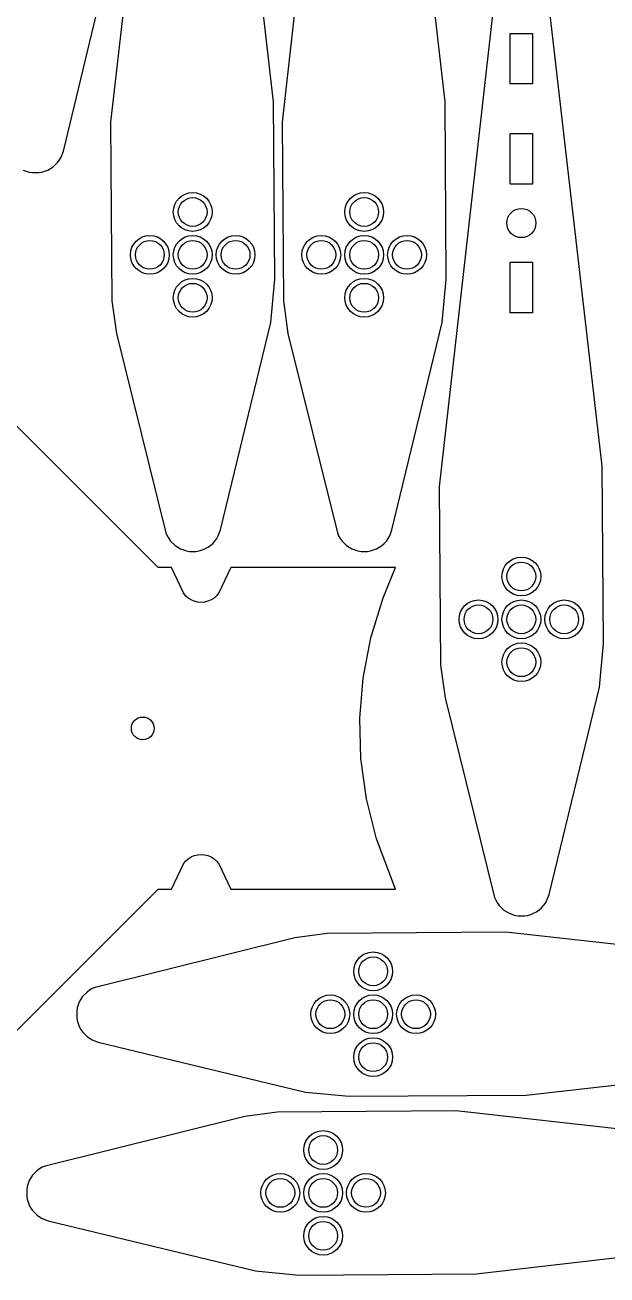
# Model space of a CAD drawing. Header units: millimetres. Extents: x -148 to 148, y -175 to 175.
# Drawn here: x -46.5 to 35, y -174.5 to 0.4 of the extents above; entities that cross this region are included whole.
import ezdxf

# ---------------------------------------------------------------- set-up
doc = ezdxf.new("R2010")
doc.units = ezdxf.units.MM
doc.layers.add('1', color=7, linetype='CONTINUOUS')

msp = doc.modelspace()

# ---------------------------------------------------------------- linework, layer by layer
at = {"layer": '1', "color": 0}
for p, q in [((-27.009, 53.264), (-34.489, -13.183)), ((-11.675, -10.318), (-18.991, 53.264)), ((-3.009, 53.264), (-10.489, -13.183)), ((12.324, -10.318), (5.008, 53.264)), ((-41.109, -17.226), (-34.075, 11.782)), ((18.99, 2.264), (11.51, -64.183)), ((34.324, -61.318), (27.008, 2.264)), ((21.434, -7.835), (21.434, -0.755)), ((21.434, -0.755), (24.564, -0.755)), ((24.564, -0.755), (24.564, -7.835)), ((24.564, -7.835), (21.434, -7.835)), ((-11.513, -35.122), (-11.675, -10.318)), ((12.486, -35.122), (12.324, -10.318)), ((-34.489, -13.183), (-34.299, -38.177)), ((-10.489, -13.183), (-10.299, -38.177)), ((21.434, -21.835), (21.434, -14.755)), ((21.434, -14.755), (24.564, -14.755)), ((24.564, -14.755), (24.564, -21.835)), ((-41.417, -18.054), (-41.109, -17.226)), ((-42.521, -19.404), (-42.189, -19.112)), ((-42.189, -19.112), (-41.899, -18.795)), ((-41.899, -18.795), (-41.638, -18.438)), ((-41.638, -18.438), (-41.417, -18.054)), ((-46.716, -19.877), (-45.88, -20.165)), ((-45.88, -20.165), (-45.442, -20.238)), ((-45.442, -20.238), (-44.558, -20.238)), ((-44.558, -20.238), (-44.121, -20.165)), ((-44.121, -20.165), (-43.682, -20.039)), ((-43.682, -20.039), (-43.285, -19.877)), ((-43.285, -19.877), (-42.884, -19.659)), ((-42.884, -19.659), (-42.521, -19.404)), ((24.564, -21.835), (21.434, -21.835)), ((21.434, -39.835), (21.434, -32.755)), ((21.434, -32.755), (24.564, -32.755)), ((24.564, -32.755), (24.564, -39.835)), ((-12.075, -41.217), (-11.513, -35.122)), ((11.924, -41.217), (12.486, -35.122)), ((-34.299, -38.177), (-33.668, -42.726)), ((-10.299, -38.177), (-9.668, -42.726)), ((24.564, -39.835), (21.434, -39.835)), ((-19.109, -70.226), (-12.075, -41.217)), ((4.89, -70.226), (11.924, -41.217)), ((-33.668, -42.726), (-26.754, -70.661)), ((-9.668, -42.726), (-2.754, -70.661)), ((-27.839, -75.489), (-48.49, -54.838)), ((34.486, -86.122), (34.324, -61.318)), ((11.51, -64.183), (11.7, -89.177)), ((-26.754, -70.661), (-26.583, -71.055)), ((-26.583, -71.055), (-26.362, -71.438)), ((-26.362, -71.438), (-26.101, -71.796)), ((-19.899, -71.795), (-19.638, -71.438)), ((-19.638, -71.438), (-19.417, -71.054)), ((-19.417, -71.054), (-19.109, -70.226)), ((-2.754, -70.661), (-2.583, -71.055)), ((-2.583, -71.055), (-2.362, -71.438)), ((-2.362, -71.438), (-2.101, -71.796)), ((4.1, -71.795), (4.361, -71.438)), ((4.361, -71.438), (4.582, -71.054)), ((4.582, -71.054), (4.89, -70.226)), ((-26.101, -71.796), (-25.468, -72.413)), ((-25.468, -72.413), (-24.716, -72.877)), ((-24.716, -72.877), (-23.88, -73.165)), ((-23.88, -73.165), (-23.442, -73.238)), ((-23.442, -73.238), (-22.558, -73.238)), ((-22.558, -73.238), (-22.121, -73.165)), ((-22.121, -73.165), (-21.682, -73.039)), ((-21.682, -73.039), (-21.285, -72.877)), ((-21.285, -72.877), (-20.884, -72.659)), ((-20.884, -72.659), (-20.521, -72.404)), ((-20.521, -72.404), (-20.189, -72.112)), ((-20.189, -72.112), (-19.899, -71.795)), ((-2.101, -71.796), (-1.468, -72.413)), ((-1.468, -72.413), (-0.716, -72.877)), ((-0.716, -72.877), (0.119, -73.165)), ((0.119, -73.165), (0.557, -73.238)), ((0.557, -73.238), (1.441, -73.238)), ((1.441, -73.238), (1.878, -73.165)), ((1.878, -73.165), (2.317, -73.039)), ((2.317, -73.039), (2.714, -72.877)), ((2.714, -72.877), (3.115, -72.659)), ((3.115, -72.659), (3.478, -72.404)), ((3.478, -72.404), (3.81, -72.112)), ((3.81, -72.112), (4.1, -71.795)), ((-25.994, -75.489), (-27.839, -75.489)), ((-24.293, -79.056), (-25.994, -75.489)), ((-17.649, -75.489), (-19.34, -79.041)), ((5.37, -75.488), (-17.649, -75.489)), ((3.666, -79.72), (5.37, -75.488)), ((-23.99, -79.432), (-24.293, -79.056)), ((-23.628, -79.757), (-23.99, -79.432)), ((-23.221, -80.016), (-23.628, -79.757)), ((-22.776, -80.207), (-23.221, -80.016)), ((-22.304, -80.325), (-22.776, -80.207)), ((-21.821, -80.364), (-22.304, -80.325)), ((-21.338, -80.325), (-21.821, -80.364)), ((-20.866, -80.207), (-21.338, -80.325)), ((-20.421, -80.016), (-20.866, -80.207)), ((-20.014, -79.757), (-20.421, -80.016)), ((-19.653, -79.433), (-20.014, -79.757)), ((-19.349, -79.056), (-19.653, -79.433)), ((-19.34, -79.041), (-19.349, -79.056)), ((1.948, -85.345), (3.667, -79.72)), ((3.667, -79.72), (3.666, -79.72)), ((0.854, -90.967), (1.948, -85.345)), ((33.924, -92.217), (34.486, -86.122)), ((11.7, -89.177), (12.331, -93.726)), ((0.386, -96.591), (0.854, -90.967)), ((26.89, -121.226), (33.924, -92.217)), ((12.331, -93.726), (19.245, -121.661)), ((0.542, -102.215), (0.386, -96.591)), ((1.323, -107.839), (0.542, -102.215)), ((2.729, -113.464), (1.323, -107.839)), ((5.371, -120.508), (2.728, -113.464)), ((2.728, -113.464), (2.729, -113.464)), ((-25.993, -120.509), (-24.302, -116.956)), ((-24.302, -116.956), (-24.294, -116.942)), ((-24.294, -116.942), (-23.99, -116.565)), ((-23.99, -116.565), (-23.628, -116.24)), ((-23.628, -116.24), (-23.221, -115.981)), ((-23.221, -115.981), (-22.776, -115.79)), ((-22.776, -115.79), (-22.304, -115.672)), ((-22.304, -115.672), (-21.821, -115.633)), ((-21.821, -115.633), (-21.338, -115.672)), ((-21.338, -115.672), (-20.866, -115.79)), ((-20.866, -115.79), (-20.421, -115.981)), ((-20.421, -115.981), (-20.014, -116.24)), ((-20.014, -116.24), (-19.652, -116.565)), ((-19.652, -116.565), (-19.349, -116.941)), ((-19.349, -116.941), (-17.649, -120.509)), ((-48.49, -141.159), (-27.839, -120.509)), ((-27.839, -120.509), (-25.993, -120.509)), ((-17.649, -120.509), (5.371, -120.508)), ((19.245, -121.661), (19.416, -122.055)), ((19.416, -122.055), (19.637, -122.438)), ((26.361, -122.438), (26.582, -122.054)), ((26.582, -122.054), (26.89, -121.226)), ((19.637, -122.438), (19.898, -122.796)), ((19.898, -122.796), (20.531, -123.413)), ((20.531, -123.413), (21.283, -123.877)), ((21.283, -123.877), (22.119, -124.165)), ((22.119, -124.165), (22.557, -124.238)), ((23.441, -124.238), (23.878, -124.165)), ((23.878, -124.165), (24.317, -124.039)), ((24.317, -124.039), (24.714, -123.877)), ((24.714, -123.877), (25.115, -123.659)), ((25.115, -123.659), (25.478, -123.404)), ((25.478, -123.404), (25.81, -123.112)), ((25.81, -123.112), (26.1, -122.795)), ((26.1, -122.795), (26.361, -122.438)), ((22.557, -124.238), (23.441, -124.238)), ((-8.727, -127.33), (-36.662, -134.244)), ((-4.178, -126.699), (-8.727, -127.33)), ((20.815, -126.509), (-4.178, -126.699)), ((87.263, -133.989), (20.815, -126.509)), ((-37.439, -134.636), (-37.797, -134.897)), ((-37.056, -134.415), (-37.439, -134.636)), ((-36.662, -134.244), (-37.056, -134.415)), ((-38.878, -136.282), (-39.166, -137.118)), ((-38.414, -135.53), (-38.878, -136.282)), ((-37.797, -134.897), (-38.414, -135.53)), ((-39.166, -137.118), (-39.239, -137.556)), ((-39.239, -137.556), (-39.239, -138.44)), ((-39.239, -138.44), (-39.166, -138.877)), ((-39.166, -138.877), (-39.04, -139.316)), ((-39.04, -139.316), (-38.878, -139.713)), ((-38.878, -139.713), (-38.66, -140.114)), ((-38.66, -140.114), (-38.405, -140.477)), ((-38.405, -140.477), (-38.113, -140.809)), ((-38.113, -140.809), (-37.796, -141.099)), ((-37.796, -141.099), (-37.439, -141.36)), ((-37.439, -141.36), (-37.055, -141.581)), ((-37.055, -141.581), (-36.227, -141.889)), ((-36.227, -141.889), (-7.218, -148.923)), ((23.68, -149.323), (87.263, -142.007)), ((-7.218, -148.923), (-1.123, -149.485)), ((-1.123, -149.485), (23.68, -149.323)), ((-11.178, -151.699), (-15.727, -152.33)), ((13.815, -151.509), (-11.178, -151.699)), ((80.263, -158.989), (13.815, -151.509)), ((-15.727, -152.33), (-43.662, -159.244)), ((-45.414, -160.53), (-45.878, -161.282)), ((-44.797, -159.897), (-45.414, -160.53)), ((-44.439, -159.636), (-44.797, -159.897)), ((-44.056, -159.415), (-44.439, -159.636)), ((-43.662, -159.244), (-44.056, -159.415)), ((-46.166, -162.118), (-46.239, -162.556)), ((-46.239, -162.556), (-46.239, -163.44)), ((-45.878, -161.282), (-46.166, -162.118)), ((-46.239, -163.44), (-46.166, -163.877)), ((-46.166, -163.877), (-46.04, -164.316)), ((-46.04, -164.316), (-45.878, -164.713)), ((-45.878, -164.713), (-45.66, -165.114)), ((-45.66, -165.114), (-45.405, -165.477)), ((-45.405, -165.477), (-45.113, -165.809)), ((-45.113, -165.809), (-44.796, -166.099)), ((-44.796, -166.099), (-44.439, -166.36)), ((-44.439, -166.36), (-44.055, -166.581)), ((-44.055, -166.581), (-43.227, -166.889)), ((-43.227, -166.889), (-14.218, -173.923)), ((16.68, -174.323), (80.263, -167.007)), ((-14.218, -173.923), (-8.123, -174.485)), ((-8.123, -174.485), (16.68, -174.323))]:
    msp.add_line(p, q, dxfattribs=at)
at = {"layer": '1', "color": 1}
for centre, radius in [((-23, -25.745), 2.715), ((-23, -25.744), 2.015), ((0.999, -25.745), 2.715), ((0.999, -25.744), 2.014), ((-29, -31.745), 2.715), ((-29, -31.744), 2.015), ((-23, -31.745), 2.715), ((-23, -31.744), 2.015), ((-17, -31.745), 2.715), ((-17, -31.744), 2.015), ((-5, -31.745), 2.715), ((-5, -31.744), 2.015), ((0.999, -31.745), 2.715), ((0.999, -31.744), 2.014), ((6.998, -31.745), 2.715), ((6.998, -31.744), 2.015), ((-23, -37.745), 2.715), ((-23, -37.744), 2.015), ((0.999, -37.745), 2.715), ((0.999, -37.744), 2.014), ((22.998, -76.745), 2.715), ((22.998, -76.744), 2.015), ((16.998, -82.744), 2.715), ((22.998, -82.744), 2.715), ((28.998, -82.744), 2.715), ((16.998, -82.744), 2.015), ((22.998, -82.744), 2.015), ((28.998, -82.744), 2.015), ((22.998, -88.745), 2.715), ((22.998, -88.744), 2.015), ((2.253, -131.998), 2.715), ((2.253, -131.997), 2.015), ((-3.746, -137.998), 2.715), ((-3.745, -137.997), 2.015), ((2.253, -137.998), 2.715), ((2.253, -137.997), 2.015), ((8.253, -137.998), 2.715), ((8.253, -137.997), 2.015), ((2.253, -143.998), 2.715), ((2.253, -143.997), 2.015), ((-4.746, -156.998), 2.715), ((-4.745, -156.997), 2.015), ((-10.746, -162.998), 2.715), ((-4.746, -162.998), 2.715), ((1.253, -162.998), 2.715), ((-10.745, -162.997), 2.015), ((-4.745, -162.997), 2.015), ((1.253, -162.997), 2.014), ((-4.746, -168.998), 2.715), ((-4.745, -168.997), 2.015)]:
    msp.add_circle(centre, radius, dxfattribs=at)
at = {"layer": '1', "color": 0}
for centre, radius in [((-23, -25.744), 2.015), ((0.999, -25.744), 2.014), ((22.998, -27.293), 2.04), ((-29, -31.744), 2.015), ((-23, -31.744), 2.015), ((-17, -31.744), 2.015), ((-5, -31.744), 2.015), ((0.999, -31.744), 2.014), ((6.998, -31.744), 2.015), ((-23, -37.744), 2.015), ((0.999, -37.744), 2.014), ((22.998, -76.744), 2.015), ((16.998, -82.744), 2.015), ((22.998, -82.744), 2.015), ((28.998, -82.744), 2.015), ((22.998, -88.744), 2.015), ((-29.999, -97.998), 1.59), ((2.253, -131.997), 2.015), ((-3.745, -137.997), 2.015), ((2.253, -137.997), 2.015), ((8.253, -137.997), 2.015), ((2.253, -143.997), 2.015), ((-4.745, -156.997), 2.015), ((-10.745, -162.997), 2.015), ((-4.745, -162.997), 2.015), ((1.253, -162.997), 2.014), ((-4.745, -168.997), 2.015)]:
    msp.add_circle(centre, radius, dxfattribs=at)

doc.saveas('drawing.dxf')
